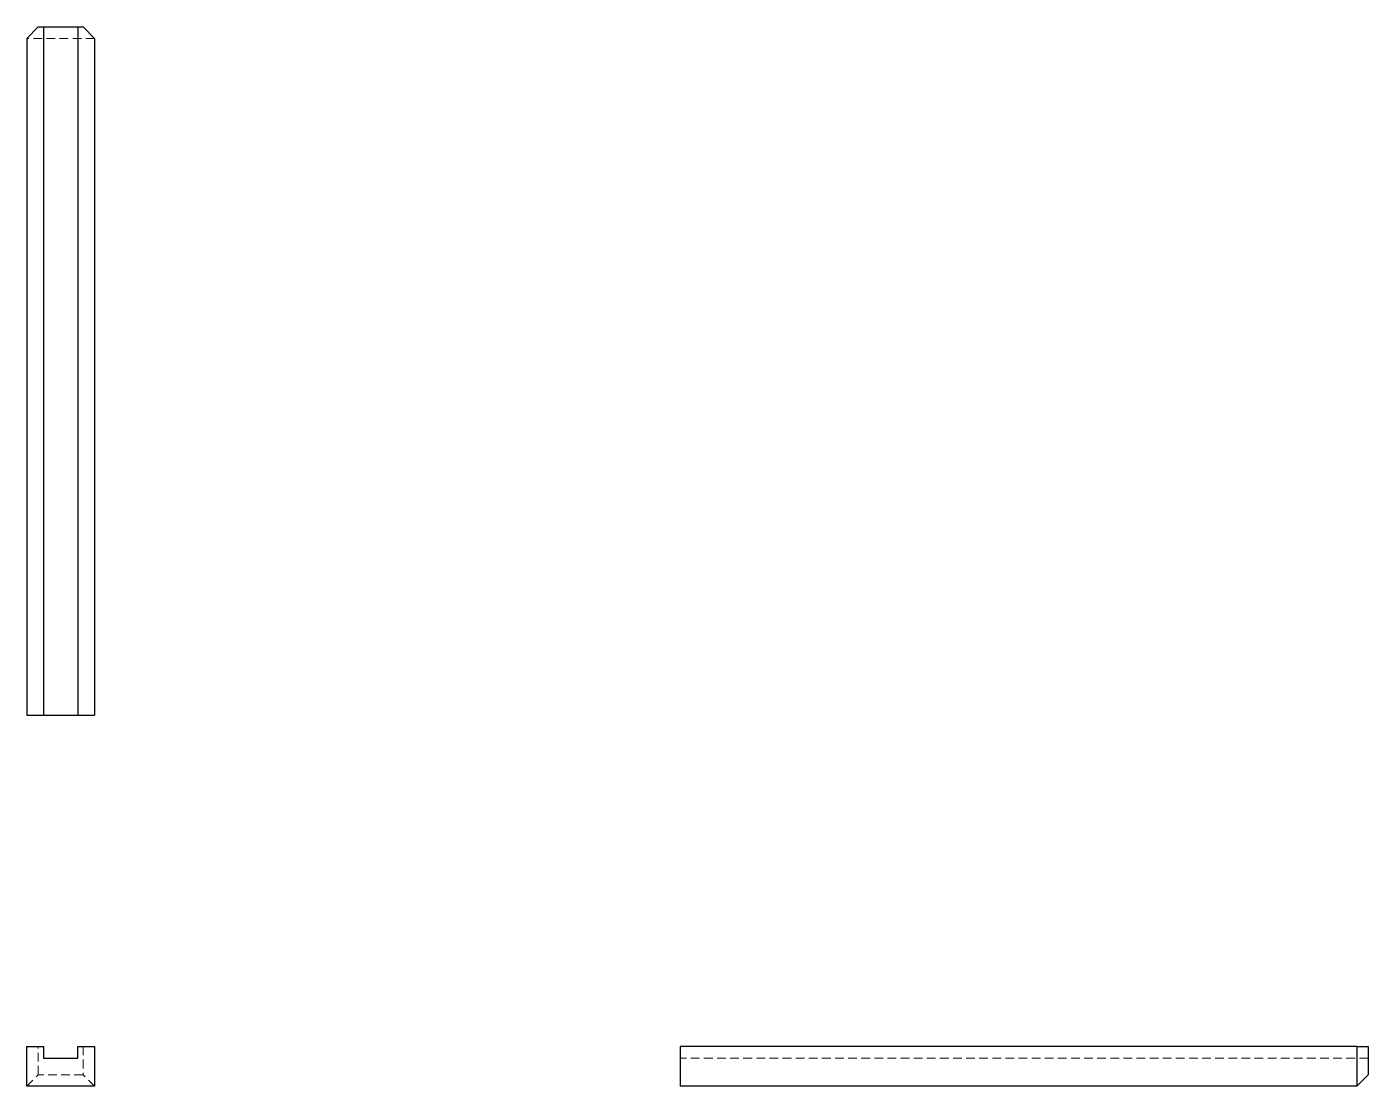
# Model space of a CAD drawing. Header units: millimetres. Extents: x 78 to 273, y 54 to 208.
import ezdxf

# ---------------------------------------------------------------- set-up
doc = ezdxf.new("R2010")
doc.units = ezdxf.units.MM
doc.linetypes.add('HIDDEN', pattern=[1.905, 1.27, -0.635])

msp = doc.modelspace()

# ---------------------------------------------------------------- linework, layer by layer
at = {"color": 7, "linetype": 'Continuous', "lineweight": 25}
for p, q in [((78.08, 206.33), (79.75, 208)), ((79.75, 208), (80.5, 208)), ((80.5, 208), (80.5, 108)), ((80.5, 208), (85.5, 208)), ((85.5, 208), (85.5, 108)), ((85.5, 208), (86.25, 208)), ((87.92, 206.33), (86.25, 208)), ((78.08, 206.33), (78.08, 108)), ((87.92, 206.33), (87.92, 108)), ((78.08, 108), (80.5, 108)), ((80.5, 108), (85.5, 108)), ((85.5, 108), (87.92, 108)), ((78.08, 59.88), (80.5, 59.88)), ((78.08, 54.12), (78.08, 59.88)), ((80.5, 59.88), (80.5, 58.21)), ((85.5, 58.21), (85.5, 59.88)), ((85.5, 59.88), (87.92, 59.88)), ((87.92, 59.88), (87.92, 54.12)), ((173, 59.88), (173, 54.12)), ((271.33, 59.88), (173, 59.88)), ((271.33, 59.88), (271.33, 54.12)), ((271.33, 59.88), (273, 59.88)), ((273, 59.88), (273, 55.79)), ((80.5, 58.21), (85.5, 58.21)), ((271.33, 54.12), (273, 55.79)), ((87.92, 54.12), (78.08, 54.12)), ((271.33, 54.12), (173, 54.12))]:
    msp.add_line(p, q, dxfattribs=at)
at = {"color": 7, "linetype": 'HIDDEN', "lineweight": 18}
for p, q in [((87.92, 206.33), (78.08, 206.33)), ((79.75, 55.79), (79.75, 59.88)), ((86.25, 59.88), (86.25, 55.79)), ((273, 58.21), (173, 58.21)), ((78.08, 54.12), (79.75, 55.79)), ((86.25, 55.79), (79.75, 55.79)), ((87.92, 54.12), (86.25, 55.79))]:
    msp.add_line(p, q, dxfattribs=at)

doc.saveas('drawing.dxf')
